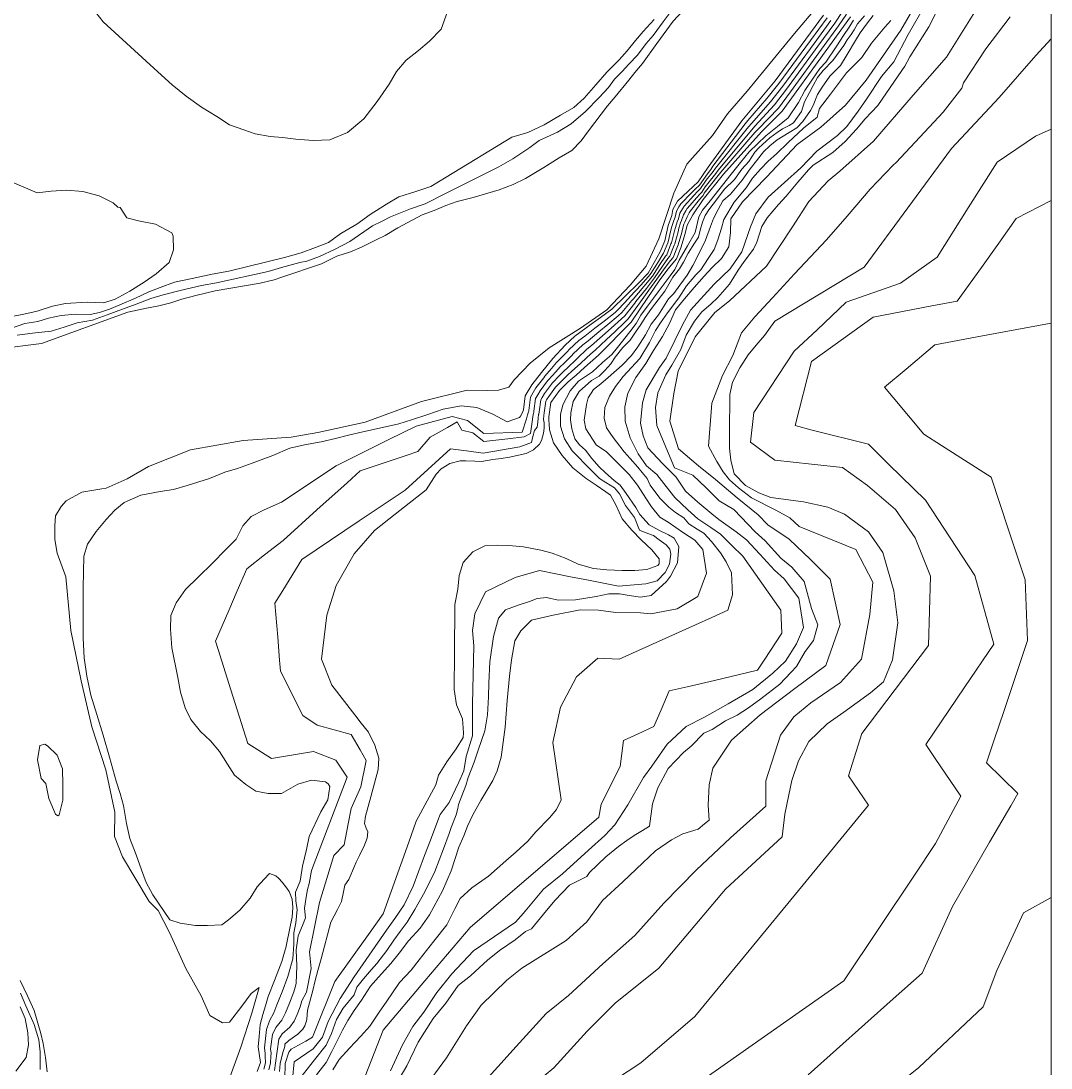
# Model space of a CAD drawing. Header units: metres. Extents: x 78 to 178, y -74 to 157.
# Drawn here: x 148.851 to 151.213, y -11.665 to -9.265 of the extents above; entities that cross this region are included whole.
import ezdxf

# ---------------------------------------------------------------- set-up
doc = ezdxf.new("R2010")
doc.units = ezdxf.units.M
doc.layers.add('01_Fina', color=252, linetype='Continuous', lineweight=15)

msp = doc.modelspace()

# ---------------------------------------------------------------- linework, layer by layer
at = {"layer": '01_Fina', "color": 252, "lineweight": 9, "true_color": 0x939598}
for p, q in [((150.44157, -10.77665), (150.44157, -10.77665)), ((150.22544, -10.97391), (150.22544, -10.97391))]:
    msp.add_line(p, q, dxfattribs=at)
at = {"layer": '01_Fina', "color": 252, "linetype": 'Continuous', "lineweight": 9, "true_color": 0x939598}
msp.add_line((149.41223, -11.65345), (149.41223, -11.65345), dxfattribs=at)
at = {"layer": '01_Fina', "color": 252, "lineweight": 9, "true_color": 0x939598}
for points in [[(142.68008, -4.95976), (142.68008, -14.84805), (151.21343, -14.84213), (151.21343, -4.95384), (142.94709, -4.95976)], [(149.32232, -11.70991), (149.3555, -11.61746), (149.38066, -11.53946), (149.39738, -11.48059), (149.37945, -11.49437), (149.35791, -11.52354), (149.32982, -11.56007), (149.31349, -11.56154), (149.28459, -11.54495), (149.26453, -11.50013), (149.22947, -11.43684), (149.19201, -11.3547), (149.16632, -11.30399), (149.14519, -11.28339), (149.08391, -11.18104), (149.06598, -11.13435), (149.06665, -11.07869), (149.04565, -10.98156), (149.01394, -10.88295), (148.98959, -10.77739), (148.96564, -10.66207), (148.95413, -10.53938), (148.93473, -10.48466), (148.92871, -10.45402), (148.92898, -10.42245), (148.93072, -10.3993), (148.94343, -10.37776), (148.95534, -10.36465), (148.99133, -10.34512), (149.03708, -10.33763), (149.04658, -10.33589), (149.09488, -10.31488), (149.14398, -10.28652), (149.24018, -10.24799), (149.36112, -10.22645), (149.47137, -10.21895), (149.53197, -10.20852), (149.64088, -10.18484), (149.76999, -10.13721), (149.87461, -10.11139), (149.92117, -10.11206), (149.94659, -10.11152), (149.9704, -10.10403), (149.98244, -10.08771), (150.01883, -10.04931), (150.06272, -10.01452), (150.1343, -9.9693), (150.1945, -9.92702), (150.24869, -9.8703), (150.28481, -9.82695), (150.31384, -9.7642), (150.34823, -9.65944), (150.3786, -9.59349), (150.43679, -9.52753), (150.47185, -9.47802), (150.51627, -9.42544), (150.62477, -9.2938), (150.6926, -9.21366)], [(149.64053, -11.68442), (149.682, -11.57836), (149.77773, -11.46525), (149.88129, -11.34289), (150.17679, -11.09006), (150.18212, -11.06062), (150.22544, -10.97391), (150.23277, -10.91476), (150.26636, -10.89925), (150.30261, -10.88251), (150.31932, -10.84385), (150.33785, -10.80098), (150.37864, -10.79141), (150.44157, -10.77665), (150.54029, -10.75349), (150.55521, -10.73065), (150.59613, -10.66803), (150.59407, -10.61578), (150.50663, -10.49148), (150.48175, -10.46727), (150.45539, -10.44171), (150.43332, -10.42579), (150.40375, -10.40626), (150.38047, -10.38592), (150.35063, -10.35729), (150.3311, -10.33214), (150.30969, -10.30485), (150.28561, -10.28438), (150.26635, -10.25735), (150.24815, -10.22083), (150.23665, -10.18243), (150.23598, -10.14938), (150.2428, -10.11808), (150.26113, -10.08222), (150.28414, -10.05024), (150.30193, -10.02014), (150.32254, -9.98843), (150.33859, -9.9582), (150.35197, -9.92689), (150.37311, -9.90201), (150.39492, -9.87618), (150.41766, -9.85009), (150.43666, -9.82989), (150.45807, -9.80956), (150.47466, -9.78253), (150.47854, -9.75015), (150.47907, -9.71831), (150.50575, -9.67967), (150.5607, -9.62317), (150.6309, -9.54834), (150.68585, -9.50863), (150.74232, -9.45824), (150.78963, -9.40021), (150.869, -9.28567), (150.89647, -9.23833)], [(149.69868, -11.67165), (149.72666, -11.61249), (149.74989, -11.57023), (149.77523, -11.53695), (149.80479, -11.49205), (149.83963, -11.44926), (149.88926, -11.39643), (149.98517, -11.33122), (150.00365, -11.31062), (150.04958, -11.25568), (150.09287, -11.22029), (150.15306, -11.16588), (150.19046, -11.13242), (150.21316, -11.10759), (150.24272, -11.06163), (150.27915, -10.9993), (150.29763, -10.97341), (150.33353, -10.92323), (150.37682, -10.88202), (150.41883, -10.86131), (150.4732, -10.83068), (150.52969, -10.79792), (150.57509, -10.76042), (150.60413, -10.73242), (150.63, -10.6928), (150.64584, -10.6553), (150.63515, -10.5885), (150.60136, -10.54371), (150.57941, -10.52428), (150.54562, -10.48709), (150.51522, -10.45414), (150.49157, -10.43639), (150.45188, -10.40766), (150.43583, -10.39498), (150.40374, -10.36794), (150.37503, -10.34259), (150.35391, -10.31048), (150.32228, -10.2794), (150.28892, -10.24337), (150.2778, -10.21635), (150.27198, -10.18668), (150.27622, -10.14006), (150.28522, -10.11038), (150.3154, -10.05899), (150.33076, -10.0378), (150.35088, -9.99753), (150.36835, -9.9615), (150.38688, -9.92759), (150.4407, -9.86858), (150.47724, -9.83308), (150.50425, -9.79388), (150.52437, -9.73718), (150.53655, -9.70698), (150.56461, -9.66883), (150.63957, -9.60135), (150.67663, -9.5632), (150.72376, -9.52718), (150.74494, -9.50651), (150.77089, -9.47154), (150.78995, -9.44399), (150.8249, -9.39207), (150.85296, -9.35816), (150.88546, -9.29601), (150.92623, -9.22554)], [(149.71837, -11.6901), (149.73584, -11.66052), (149.76205, -11.60605), (149.79652, -11.55217), (149.82541, -11.51653), (149.85363, -11.47653), (149.88219, -11.454), (149.89313, -11.44419), (149.92136, -11.4183), (149.94857, -11.39577), (149.98486, -11.37123), (150.00838, -11.35274), (150.02198, -11.34591), (150.04953, -11.31262), (150.07541, -11.28102), (150.10934, -11.24606), (150.14932, -11.22622), (150.15524, -11.21706), (150.19253, -11.18108), (150.22143, -11.15721), (150.24092, -11.14343), (150.25772, -11.13234), (150.27653, -11.12091), (150.29299, -11.11116), (150.29938, -11.05972), (150.31158, -11.02292), (150.33577, -10.97854), (150.37037, -10.94189), (150.38852, -10.92777), (150.41721, -10.8978), (150.43602, -10.88939), (150.46727, -10.86922), (150.49382, -10.85611), (150.51969, -10.83964), (150.5481, -10.81872), (150.59144, -10.7851), (150.62974, -10.7451), (150.64957, -10.71047), (150.66905, -10.68525), (150.67846, -10.64894), (150.6644, -10.61176), (150.64693, -10.54957), (150.61938, -10.51729), (150.59351, -10.49678), (150.55823, -10.45644), (150.53471, -10.43627), (150.4858, -10.38509), (150.4522, -10.36525), (150.4223, -10.33533), (150.39172, -10.30642), (150.35023, -10.28936), (150.32228, -10.22375), (150.30938, -10.19256), (150.3067, -10.15115), (150.31153, -10.11726), (150.32981, -10.07639), (150.34378, -10.0538), (150.36477, -10.01772), (150.3769, -9.98502), (150.39611, -9.95298), (150.41262, -9.93174), (150.43352, -9.91387), (150.44969, -9.89869), (150.47632, -9.86801), (150.49594, -9.83623), (150.50976, -9.816), (150.53099, -9.78801), (150.53908, -9.77183), (150.54986, -9.73609), (150.56213, -9.71642), (150.58841, -9.6854), (150.60627, -9.66651), (150.63289, -9.63448), (150.65716, -9.60582), (150.66828, -9.5957), (150.7133, -9.56663), (150.74127, -9.541), (150.76722, -9.51301), (150.78711, -9.48941), (150.81658, -9.45825), (150.85432, -9.40262), (150.87825, -9.36856), (150.88971, -9.34698), (150.93338, -9.27803), (150.95191, -9.24094)], [(149.77453, -11.71396), (149.8268, -11.64216), (149.87287, -11.56859), (149.90653, -11.5216), (149.96589, -11.46398), (149.99955, -11.4365), (150.10188, -11.37336), (150.14883, -11.32993), (150.18515, -11.28118), (150.23122, -11.23863), (150.27729, -11.19519), (150.30652, -11.16771), (150.34284, -11.142), (150.36942, -11.12871), (150.40397, -11.11807), (150.41903, -11.10566), (150.42966, -11.09679), (150.42701, -11.06311), (150.42966, -11.01613), (150.43764, -10.97801), (150.48056, -10.91387), (150.54612, -10.85537), (150.62585, -10.79509), (150.69672, -10.74279), (150.72968, -10.64852), (150.70665, -10.54481), (150.66146, -10.4996), (150.61274, -10.45262), (150.56401, -10.41982), (150.54163, -10.39747), (150.49379, -10.35846), (150.44418, -10.31591), (150.4052, -10.28489), (150.35913, -10.24588), (150.33964, -10.18206), (150.3485, -10.11912), (150.35824, -10.06771), (150.39722, -9.98882), (150.44241, -9.93297), (150.47607, -9.90638), (150.56128, -9.82703), (150.62064, -9.73661), (150.65785, -9.67899), (150.70214, -9.63112), (150.72872, -9.60896), (150.80618, -9.54048), (150.89743, -9.43499), (150.97362, -9.34812), (151.0466, -9.23178)], [(149.40795, -11.6679), (149.41223, -11.65345), (149.4117, -11.63847), (149.41143, -11.63178), (149.40955, -11.61893), (149.41437, -11.57692), (149.42106, -11.55739), (149.43096, -11.53919), (149.43845, -11.52033), (149.45009, -11.49049), (149.46347, -11.45571), (149.46949, -11.4343), (149.47056, -11.43082), (149.4745, -11.41494), (149.47678, -11.38109), (149.47743, -11.35564), (149.48167, -11.33218), (149.4846, -11.30285), (149.48144, -11.28197), (149.48073, -11.26185), (149.49143, -11.23696), (149.49719, -11.20244), (149.50642, -11.16418), (149.51217, -11.13461), (149.53906, -11.07815), (149.55539, -11.05086), (149.55967, -11.01995), (149.55565, -11.01353), (149.5495, -11.00912), (149.51766, -11.00551), (149.48648, -11.0146), (149.44862, -11.03561), (149.41798, -11.03601), (149.39029, -11.03026), (149.36728, -11.01527), (149.34105, -10.99413), (149.32487, -10.96871), (149.30654, -10.93955), (149.2858, -10.9156), (149.26305, -10.89352), (149.24098, -10.86623), (149.22814, -10.83961), (149.21703, -10.80362), (149.21074, -10.7703), (149.19736, -10.70167), (149.19455, -10.65926), (149.19536, -10.62808), (149.20726, -10.59919), (149.2288, -10.56815), (149.25797, -10.54018), (149.29062, -10.50794), (149.32018, -10.47703), (149.3448, -10.45282), (149.36045, -10.42258), (149.37945, -10.40118), (149.40915, -10.38552), (149.44916, -10.36826), (149.57412, -10.28451), (149.69331, -10.22539), (149.75755, -10.19353), (149.84052, -10.17134), (149.87537, -10.18093), (149.91282, -10.21057), (150.00084, -10.20781), (150.01064, -10.17673), (150.01295, -10.16785), (150.01495, -10.16102), (150.01562, -10.15942), (150.01576, -10.15781), (150.01964, -10.12758), (150.02606, -10.11647), (150.03235, -10.10563), (150.05001, -10.08302), (150.05295, -10.07928), (150.06794, -10.06175), (150.07931, -10.04797), (150.08653, -10.04075), (150.105, -10.02228), (150.10874, -10.01827), (150.13068, -9.99726), (150.14433, -9.9871), (150.16761, -9.9689), (150.18875, -9.95298), (150.21363, -9.93304), (150.22153, -9.92542), (150.24494, -9.9004), (150.24842, -9.89665), (150.27357, -9.8699), (150.29444, -9.84635), (150.31063, -9.81972), (150.32321, -9.79925), (150.32481, -9.79752), (150.33445, -9.77317), (150.33511, -9.77129), (150.34194, -9.74427), (150.34394, -9.73597), (150.34836, -9.72246), (150.3513, -9.71443), (150.35425, -9.70119), (150.36013, -9.69075), (150.36428, -9.68379), (150.38783, -9.65985), (150.39733, -9.65048), (150.40696, -9.64138), (150.42556, -9.61543), (150.43292, -9.60526), (150.43813, -9.59803), (150.51185, -9.50063), (150.51827, -9.49301), (150.56162, -9.44257), (150.58932, -9.40805), (150.66156, -9.30998), (150.70023, -9.2574)], [(149.42012, -11.66964), (149.42347, -11.65385), (149.42454, -11.6382), (149.42507, -11.63111), (149.4236, -11.62147), (149.42842, -11.58816), (149.43578, -11.57224), (149.44929, -11.55538), (149.45825, -11.53906), (149.46735, -11.51645), (149.47739, -11.49036), (149.48194, -11.47431), (149.4827, -11.47096), (149.48415, -11.43147), (149.48263, -11.39427), (149.48676, -11.36207), (149.49676, -11.33836), (149.504, -11.32119), (149.50135, -11.29911), (149.5057, -11.27388), (149.50872, -11.25635), (149.5125, -11.24212), (149.51744, -11.21231), (149.59953, -10.99878), (149.5732, -10.95921), (149.52249, -10.93962), (149.42597, -10.95571), (149.37135, -10.92155), (149.33266, -10.79859), (149.30344, -10.70571), (149.29757, -10.68706), (149.32811, -10.61643), (149.34746, -10.57169), (149.36954, -10.52063), (149.41004, -10.48892), (149.45232, -10.45581), (149.52992, -10.38597), (149.5993, -10.32352), (149.62935, -10.29648), (149.70684, -10.27033), (149.73466, -10.26094), (149.76119, -10.25199), (149.78989, -10.21895), (149.82916, -10.1965), (149.85156, -10.18369), (149.86238, -10.2026), (149.88749, -10.20941), (149.91273, -10.22905), (149.96779, -10.22272), (150.00547, -10.21839), (150.01948, -10.2104), (150.02441, -10.17873), (150.02526, -10.17132), (150.02659, -10.16397), (150.02713, -10.16276), (150.02766, -10.15955), (150.03141, -10.13065), (150.03623, -10.12222), (150.04211, -10.11246), (150.05897, -10.09025), (150.06125, -10.08744), (150.07757, -10.06938), (150.0876, -10.05774), (150.0959, -10.04984), (150.11476, -10.03165), (150.11797, -10.0283), (150.13991, -10.00743), (150.15209, -9.99807), (150.17631, -9.9776), (150.19678, -9.96101), (150.22113, -9.94054), (150.22889, -9.93291), (150.2519, -9.90588), (150.25497, -9.90241), (150.27959, -9.87391), (150.29953, -9.84983), (150.31652, -9.8232), (150.32909, -9.8042), (150.33217, -9.80073), (150.34194, -9.77611), (150.34274, -9.7737), (150.3501, -9.74627), (150.35211, -9.73811), (150.35612, -9.72513), (150.3588, -9.71831), (150.36241, -9.70547), (150.36803, -9.6953), (150.37177, -9.68941), (150.39438, -9.66466), (150.40268, -9.6561), (150.4099, -9.64928), (150.42275, -9.63014), (150.43867, -9.60981), (150.44429, -9.60245), (150.51934, -9.50732), (150.52617, -9.49956), (150.57045, -9.44993), (150.59815, -9.41447), (150.67012, -9.31641), (150.70879, -9.26356)], [(150.73541, -9.24349), (150.71735, -9.26971), (150.67869, -9.32269), (150.60698, -9.4209), (150.57928, -9.45715), (150.53393, -9.50599), (150.52697, -9.51415), (150.45031, -9.60686), (150.44455, -9.61449), (150.42061, -9.64473), (150.41271, -9.65717), (150.4079, -9.66172), (150.40094, -9.66948), (150.37913, -9.6949), (150.37592, -9.69985), (150.3707, -9.70961), (150.36615, -9.72206), (150.36388, -9.72781), (150.36027, -9.74012), (150.35826, -9.74815), (150.35037, -9.77611), (150.34943, -9.77905), (150.33953, -9.80394), (150.33498, -9.80929), (150.32254, -9.82668), (150.30448, -9.85344), (150.28548, -9.87792), (150.26153, -9.90816), (150.25885, -9.9115), (150.23611, -9.94054), (150.22862, -9.94803), (150.2048, -9.96917), (150.185, -9.98643), (150.15998, -10.0089), (150.14928, -10.0176), (150.12707, -10.03834), (150.12453, -10.04101), (150.1054, -10.05894), (150.09603, -10.06737), (150.0872, -10.077), (150.06954, -10.0956), (150.06807, -10.09747), (150.05188, -10.11928), (150.0464, -10.12798), (150.04318, -10.1336), (150.03944, -10.16129), (150.03877, -10.16597), (150.03837, -10.16678), (150.03757, -10.1748), (150.03656, -10.18488), (150.03545, -10.19592), (150.02933, -10.20336), (150.02546, -10.21779), (150.02187, -10.23119), (150.00999, -10.23574), (149.99508, -10.24144), (149.91099, -10.25537), (149.87274, -10.25031), (149.83634, -10.24549), (149.73215, -10.34057), (149.62711, -10.41112), (149.49522, -10.4997), (149.45157, -10.57093), (149.43382, -10.59989), (149.44006, -10.67747), (149.44434, -10.73063), (149.44635, -10.75563), (149.49762, -10.85743), (149.53071, -10.87903), (149.60873, -10.90088), (149.62909, -10.93597), (149.64314, -10.96018), (149.63079, -11.02087), (149.60873, -11.07011), (149.60194, -11.1052), (149.59259, -11.15356), (149.5687, -11.17821), (149.53613, -11.28573), (149.51277, -11.3993), (149.51723, -11.43718), (149.50588, -11.49148), (149.49505, -11.51257), (149.49451, -11.51431), (149.49143, -11.52501), (149.48474, -11.54241), (149.47806, -11.55792), (149.46775, -11.57157), (149.45063, -11.58722), (149.4426, -11.5994), (149.43484, -11.65425), (149.43243, -11.67138)], [(149.44461, -11.67298), (149.44608, -11.65479), (149.4521, -11.62964), (149.45625, -11.61612), (149.45638, -11.61438), (149.45678, -11.61064), (149.46535, -11.60208), (149.48622, -11.58776), (149.49786, -11.57666), (149.50214, -11.56836), (149.50548, -11.55966), (149.50695, -11.55431), (149.50722, -11.55338), (149.5083, -11.53272), (149.52036, -11.4873), (149.52628, -11.46499), (149.53252, -11.4415), (149.53961, -11.4148), (149.56191, -11.33076), (149.57718, -11.30155), (149.58666, -11.28343), (149.59102, -11.2618), (149.59422, -11.2459), (149.60343, -11.23306), (149.6162, -11.20254), (149.61993, -11.1936), (149.62754, -11.17841), (149.63401, -11.1655), (149.63771, -11.15813), (149.64555, -11.13851), (149.64669, -11.12376), (149.64315, -11.11525), (149.63891, -11.10507), (149.64138, -11.08757), (149.65345, -11.04342), (149.67045, -10.98125), (149.67194, -10.95481), (149.6627, -10.92527), (149.64812, -10.89574), (149.63176, -10.87474), (149.61714, -10.85598), (149.5639, -10.78766), (149.5406, -10.72782), (149.55243, -10.62677), (149.57426, -10.55941), (149.61546, -10.4865), (149.66186, -10.43279), (149.70917, -10.39547), (149.78017, -10.33945), (149.80346, -10.30352), (149.81515, -10.29182), (149.83449, -10.27922), (149.85832, -10.27359), (149.87182, -10.27314), (149.8925, -10.27427), (149.90722, -10.27448), (149.93331, -10.27021), (149.95287, -10.26796), (149.97153, -10.26503), (150.00968, -10.25668), (150.02654, -10.24835), (150.04071, -10.23485), (150.04475, -10.2263), (150.04925, -10.2101), (150.05083, -10.1984), (150.05083, -10.18625), (150.04987, -10.17815), (150.05014, -10.16972), (150.05028, -10.16932), (150.05121, -10.16303), (150.05496, -10.13654), (150.05656, -10.13373), (150.06165, -10.1261), (150.07703, -10.1047), (150.07784, -10.10376), (150.0967, -10.08476), (150.10446, -10.07714), (150.11476, -10.0679), (150.13416, -10.05024), (150.13617, -10.04837), (150.15851, -10.02777), (150.16774, -10.01987), (150.19383, -9.99512), (150.21296, -9.9772), (150.23598, -9.95539), (150.24347, -9.94803), (150.26581, -9.91699), (150.26822, -9.91391), (150.2915, -9.88194), (150.30956, -9.85705), (150.32856, -9.83003), (150.34073, -9.81424), (150.34689, -9.80715), (150.35692, -9.78213), (150.35813, -9.77838), (150.36642, -9.75002), (150.36843, -9.74213), (150.37164, -9.73049), (150.37365, -9.72594), (150.37886, -9.7139), (150.38381, -9.70453), (150.38662, -9.70038), (150.40749, -9.67429), (150.41325, -9.66734), (150.41566, -9.66506), (150.41833, -9.65944), (150.45031, -9.61904), (150.45646, -9.61128), (150.53446, -9.52084), (150.54182, -9.51254), (150.58811, -9.46451), (150.61581, -9.42732), (150.68725, -9.32912), (150.72578, -9.27587), (150.74451, -9.24938)], [(149.45652, -11.69038), (149.45745, -11.65519), (149.46561, -11.62897), (149.47096, -11.62188), (149.50468, -11.60395), (149.51953, -11.59432), (149.57124, -11.46676), (149.60777, -11.41558), (149.65181, -11.35385), (149.68172, -11.31194), (149.74067, -11.1475), (149.75744, -11.09949), (149.80263, -11.01594), (149.80905, -10.99413), (149.82805, -10.9635), (149.84919, -10.93366), (149.86511, -10.90784), (149.86618, -10.897), (149.86364, -10.86516), (149.84999, -10.83238), (149.84491, -10.79746), (149.84504, -10.77017), (149.84531, -10.74127), (149.84544, -10.71371), (149.84571, -10.67852), (149.84598, -10.64053), (149.84651, -10.60253), (149.85294, -10.56734), (149.85588, -10.53617), (149.86538, -10.50607), (149.88719, -10.48212), (149.91501, -10.46807), (149.94324, -10.46633), (149.97, -10.46713), (150.00398, -10.47048), (150.04372, -10.47824), (150.06968, -10.4852), (150.10138, -10.4971), (150.12881, -10.50995), (150.16426, -10.52038), (150.19517, -10.52306), (150.22996, -10.52453), (150.25899, -10.5248), (150.28655, -10.52279), (150.31197, -10.51302), (150.31478, -10.50941), (150.31478, -10.49831), (150.29832, -10.47717), (150.27344, -10.45416), (150.2523, -10.43262), (150.22982, -10.40653), (150.21591, -10.37562), (150.20306, -10.35167), (150.19263, -10.34458), (150.17015, -10.32893), (150.14714, -10.31368), (150.11704, -10.28906), (150.09215, -10.26137), (150.07262, -10.23193), (150.06299, -10.20223), (150.06245, -10.18765), (150.06218, -10.18163), (150.06192, -10.17253), (150.06673, -10.13962), (150.08613, -10.11192), (150.10633, -10.09239), (150.12413, -10.077), (150.14393, -10.05961), (150.17564, -10.03071), (150.25083, -9.95552), (150.27277, -9.92261), (150.31451, -9.86066), (150.33445, -9.8335), (150.35438, -9.81036), (150.36441, -9.78507), (150.37458, -9.75203), (150.3794, -9.73316), (150.39184, -9.70908), (150.41566, -9.67403), (150.46248, -9.61569), (150.54971, -9.51896), (150.59694, -9.47174), (150.69581, -9.3354), (150.75361, -9.25526)], [(150.7601, -9.26262), (150.75048, -9.2787), (150.73741, -9.29851), (150.72215, -9.32163), (150.69721, -9.35941), (150.68299, -9.37358), (150.66656, -9.39797), (150.64904, -9.42397), (150.63415, -9.45202), (150.61066, -9.48716), (150.58643, -9.50644), (150.55928, -9.52806), (150.52137, -9.56457), (150.50137, -9.58963), (150.48005, -9.61633), (150.43146, -9.6772), (150.41394, -9.69882), (150.40606, -9.71372), (150.39716, -9.74949), (150.37949, -9.78033), (150.36069, -9.81315), (150.3508, -9.83487), (150.34015, -9.84908), (150.32642, -9.8674), (150.31237, -9.88615), (150.30168, -9.9004), (150.2882, -9.91839), (150.27243, -9.93943), (150.26239, -9.95867), (150.24725, -9.97763), (150.21892, -10.01313), (150.2059, -10.02943), (150.18505, -10.04818), (150.16198, -10.06892), (150.12978, -10.0906), (150.11109, -10.11309), (150.09387, -10.14464), (150.08832, -10.16743), (150.08832, -10.19343), (150.09796, -10.22294), (150.11529, -10.25039), (150.12169, -10.25685), (150.13303, -10.26828), (150.14147, -10.27679), (150.15077, -10.28618), (150.16284, -10.29835), (150.17837, -10.31403), (150.19261, -10.32289), (150.21246, -10.33524), (150.22406, -10.34889), (150.2377, -10.37589), (150.25802, -10.40319), (150.26978, -10.43256), (150.28269, -10.43746), (150.30187, -10.44474), (150.31495, -10.45419), (150.33062, -10.46551), (150.33904, -10.47597), (150.34194, -10.48758), (150.33817, -10.50994), (150.3283, -10.5294), (150.31002, -10.54828), (150.28455, -10.55562), (150.22177, -10.56091), (150.15291, -10.54713), (150.11172, -10.53889), (150.0775, -10.53204), (150.04059, -10.52465), (149.98448, -10.5409), (149.91693, -10.57396), (149.89177, -10.6243), (149.88674, -10.66229), (149.89007, -10.69719), (149.88674, -10.83025), (149.88664, -10.90376), (149.87201, -10.95135), (149.86688, -10.98432), (149.85508, -11.00993), (149.83359, -11.05661), (149.81239, -11.08442), (149.807, -11.09812), (149.79019, -11.1429), (149.77687, -11.17835), (149.75066, -11.24812), (149.73038, -11.29117), (149.70865, -11.32236), (149.68977, -11.34945), (149.65004, -11.40647), (149.61528, -11.45635), (149.58351, -11.50592), (149.55607, -11.55855), (149.5428, -11.59425), (149.52127, -11.62161), (149.47806, -11.65104), (149.47418, -11.69118)], [(149.4905, -11.68931), (149.52421, -11.64663), (149.55088, -11.61287), (149.56334, -11.58638), (149.57523, -11.55403), (149.59044, -11.52834), (149.61565, -11.49741), (149.62161, -11.47967), (149.63683, -11.46064), (149.65537, -11.43971), (149.66773, -11.42591), (149.69008, -11.39594), (149.70673, -11.37215), (149.72099, -11.35264), (149.73668, -11.33075), (149.75475, -11.30221), (149.77729, -11.26106), (149.80011, -11.21443), (149.82008, -11.16257), (149.83292, -11.12784), (149.83767, -11.11357), (149.84909, -11.08502), (149.85289, -11.07027), (149.85479, -11.06123), (149.8624, -11.04125), (149.87143, -11.01746), (149.87714, -10.99938), (149.89045, -10.96417), (149.90006, -10.93688), (149.9148, -10.89263), (149.92098, -10.85552), (149.92336, -10.81412), (149.92431, -10.78272), (149.92668, -10.73419), (149.93527, -10.67592), (149.94621, -10.63405), (149.96238, -10.61501), (149.99186, -10.60455), (150.01717, -10.59552), (150.03524, -10.58886), (150.05616, -10.58695), (150.08327, -10.59266), (150.12302, -10.59218), (150.17057, -10.58409), (150.19958, -10.57791), (150.22383, -10.57791), (150.2457, -10.58172), (150.27233, -10.58552), (150.29658, -10.58219), (150.33199, -10.5498), (150.34055, -10.53743), (150.35719, -10.50745), (150.35957, -10.46987), (150.34911, -10.45083), (150.33627, -10.44322), (150.31535, -10.43275), (150.29158, -10.42038), (150.27018, -10.39659), (150.26114, -10.37994), (150.23951, -10.34785), (150.2255, -10.32876), (150.21178, -10.31832), (150.19181, -10.30042), (150.1772, -10.287), (150.16021, -10.26761), (150.1456, -10.24911), (150.13218, -10.23658), (150.12145, -10.22256), (150.11429, -10.20019), (150.11131, -10.1796), (150.11221, -10.1632), (150.11757, -10.13695), (150.13159, -10.11398), (150.15991, -10.08878), (150.17691, -10.07923), (150.19032, -10.0664), (150.20374, -10.05119), (150.21417, -10.03568), (150.23146, -10.0136), (150.24826, -9.99654), (150.26049, -9.97805), (150.27241, -9.96045), (150.28255, -9.94434), (150.29745, -9.92376), (150.32802, -9.88457), (150.34621, -9.85236), (150.36141, -9.83297), (150.37065, -9.81745), (150.38139, -9.79687), (150.39607, -9.77414), (150.40531, -9.76042), (150.40919, -9.74431), (150.41455, -9.72641), (150.42022, -9.7106), (150.42856, -9.69747), (150.439, -9.68464), (150.46473, -9.65059), (150.48769, -9.62792), (150.50438, -9.60495), (150.52018, -9.58675), (150.53449, -9.56527), (150.54314, -9.55603), (150.56861, -9.53269), (150.5856, -9.52076), (150.59783, -9.5124), (150.61273, -9.50465), (150.62257, -9.49809), (150.64112, -9.47207), (150.64828, -9.45059), (150.65991, -9.42882), (150.66825, -9.41241), (150.67809, -9.39451), (150.69091, -9.3781), (150.71308, -9.35536), (150.72947, -9.33239), (150.73812, -9.32075), (150.74587, -9.30792), (150.75511, -9.29599), (150.76197, -9.28495), (150.76972, -9.27153), (150.78534, -9.25327)], [(149.52916, -11.68101), (149.55149, -11.65309), (149.56392, -11.62721), (149.58879, -11.57895), (149.60122, -11.55655), (149.61514, -11.53317), (149.63205, -11.50978), (149.65304, -11.47785), (149.67094, -11.45745), (149.69929, -11.4261), (149.71868, -11.40222), (149.74007, -11.37386), (149.76709, -11.34435), (149.78847, -11.31449), (149.81781, -11.25876), (149.8377, -11.21298), (149.85511, -11.15924), (149.86704, -11.13287), (149.875, -11.11097), (149.88793, -11.0851), (149.90592, -11.05213), (149.93377, -11.00585), (149.94322, -10.98396), (149.95267, -10.95261), (149.96168, -10.88366), (149.96616, -10.82295), (149.97163, -10.76722), (149.9761, -10.7294), (149.98356, -10.68611), (149.99798, -10.66272), (150.02185, -10.63834), (150.07144, -10.62736), (150.1336, -10.61492), (150.17587, -10.61592), (150.21516, -10.6209), (150.27235, -10.62139), (150.29543, -10.62437), (150.3561, -10.61243), (150.40384, -10.58456), (150.42324, -10.53082), (150.41478, -10.47658), (150.39688, -10.45518), (150.37052, -10.43826), (150.33563, -10.41372), (150.31623, -10.40228), (150.29733, -10.37889), (150.28391, -10.35899), (150.26501, -10.32913), (150.24611, -10.30475), (150.23119, -10.29032), (150.19439, -10.253), (150.17031, -10.23637), (150.14644, -10.20004), (150.14246, -10.18014), (150.14793, -10.14381), (150.15191, -10.12888), (150.16434, -10.10998), (150.18075, -10.09654), (150.19816, -10.08261), (150.22963, -10.05368), (150.25151, -10.03179), (150.26593, -10.01189), (150.28334, -9.98452), (150.29677, -9.95964), (150.31318, -9.93824), (150.33655, -9.90192), (150.34813, -9.88982), (150.36255, -9.87041), (150.37896, -9.84752), (150.39189, -9.82513), (150.41129, -9.78831), (150.42123, -9.76741), (150.43267, -9.73606), (150.43963, -9.71765), (150.45008, -9.69675), (150.46072, -9.67719), (150.47813, -9.66176), (150.50498, -9.62992), (150.52338, -9.60354), (150.5378, -9.58513), (150.55421, -9.56473), (150.56864, -9.5513), (150.58505, -9.53736), (150.61263, -9.52086), (150.63053, -9.50992), (150.64445, -9.49499), (150.66186, -9.47011), (150.66783, -9.45866), (150.67777, -9.43378), (150.68822, -9.41686), (150.70612, -9.39099), (150.7307, -9.36695), (150.74611, -9.34157), (150.76501, -9.30923), (150.77545, -9.29181), (150.79286, -9.26892), (150.80579, -9.2525)], [(149.56653, -11.66964), (149.58069, -11.64564), (149.60489, -11.61964), (149.63049, -11.59212), (149.6517, -11.56933), (149.67455, -11.53528), (149.68861, -11.51435), (149.71905, -11.46899), (149.74599, -11.44119), (149.76467, -11.41745), (149.79848, -11.37448), (149.82794, -11.33703), (149.84644, -11.30078), (149.85878, -11.2766), (149.885, -11.2521), (149.92336, -11.22583), (149.96324, -11.19048), (149.98671, -11.16967), (150.01394, -11.14553), (150.03189, -11.1238), (150.06369, -11.09148), (150.07967, -11.07249), (150.08994, -11.05057), (150.07113, -10.91909), (150.08838, -10.83801), (150.12564, -10.76832), (150.17424, -10.72536), (150.22336, -10.72769), (150.39781, -10.64923), (150.4356, -10.63224), (150.47219, -10.61579), (150.48335, -10.58019), (150.48092, -10.52994), (150.46877, -10.50482), (150.45528, -10.48433), (150.43492, -10.45816), (150.41715, -10.43938), (150.40178, -10.43), (150.38302, -10.41801), (150.37114, -10.40412), (150.35224, -10.39185), (150.33691, -10.37958), (150.31699, -10.35964), (150.30269, -10.34073), (150.29451, -10.32897), (150.28736, -10.31364), (150.27561, -10.29984), (150.2659, -10.28808), (150.24853, -10.26763), (150.23474, -10.25281), (150.21686, -10.22981), (150.2092, -10.21958), (150.19387, -10.1976), (150.18876, -10.17562), (150.1903, -10.15109), (150.20102, -10.12502), (150.21431, -10.10304), (150.23219, -10.08004), (150.27081, -10.03888), (150.29291, -10.0017), (150.30604, -9.97478), (150.31789, -9.95715), (150.33391, -9.93376), (150.35962, -9.89971), (150.37724, -9.87215), (150.3987, -9.84651), (150.41023, -9.83529), (150.42753, -9.80965), (150.44074, -9.7884), (150.44906, -9.7666), (150.45803, -9.73968), (150.46316, -9.72013), (150.48662, -9.67998), (150.51416, -9.64761), (150.52858, -9.62485), (150.54747, -9.60434), (150.56509, -9.58607), (150.58367, -9.56909), (150.61063, -9.5431), (150.64554, -9.51073), (150.67693, -9.48573), (150.68223, -9.46581), (150.70753, -9.43247), (150.74469, -9.38408), (150.77946, -9.34839), (150.80188, -9.31538), (150.83263, -9.27916), (150.8464, -9.2641)], [(149.903, -11.7091), (149.98714, -11.61586), (150.05589, -11.54073), (150.10728, -11.49879), (150.18555, -11.42671), (150.25872, -11.36144), (150.32583, -11.2871), (150.39986, -11.21158), (150.47824, -11.13751), (150.55952, -11.06489), (150.55952, -11.00679), (150.59291, -10.90222), (150.62339, -10.8601), (150.66258, -10.82815), (150.7308, -10.78168), (150.7787, -10.72794), (150.79773, -10.62584), (150.80498, -10.55177), (150.76579, -10.47624), (150.6355, -10.42354), (150.61475, -10.40421), (150.58219, -10.38667), (150.52669, -10.35829), (150.49693, -10.33482), (150.47576, -10.31649), (150.46145, -10.29874), (150.44714, -10.27469), (150.42826, -10.23976), (150.43528, -10.14098), (150.45989, -10.07799), (150.48393, -10.0316), (150.50396, -9.97949), (150.53429, -9.94284), (150.57435, -9.89989), (150.62529, -9.84435), (150.69816, -9.76632), (150.74623, -9.71249), (150.79831, -9.65007), (150.85153, -9.59509), (150.85809, -9.58924), (150.92334, -9.51995), (150.96569, -9.47414), (151.00918, -9.41917), (151.01291, -9.40641), (151.06384, -9.32853), (151.11993, -9.25523)], [(150.02901, -11.70143), (150.07318, -11.66527), (150.14947, -11.5809), (150.21372, -11.51661), (150.31411, -11.43625), (150.46669, -11.25545), (150.59676, -11.13509), (150.60304, -11.08326), (150.61246, -11.03928), (150.61873, -11.0063), (150.63443, -10.96075), (150.65798, -10.91678), (150.70036, -10.87594), (150.73803, -10.84924), (150.79925, -10.80527), (150.82907, -10.78014), (150.84947, -10.72988), (150.86203, -10.64506), (150.85261, -10.57125), (150.8275, -10.48329), (150.79454, -10.43617), (150.7396, -10.39534), (150.70193, -10.37963), (150.64542, -10.36707), (150.57059, -10.35729), (150.54343, -10.34632), (150.51292, -10.32973), (150.48656, -10.30271), (150.47881, -10.2714), (150.47586, -10.24451), (150.47613, -10.21614), (150.47626, -10.17908), (150.47653, -10.15152), (150.47666, -10.12129), (150.48309, -10.09266), (150.49941, -10.06028), (150.51867, -10.03058), (150.53741, -10.0081), (150.5564, -9.98603), (150.57968, -9.95271), (150.78477, -9.82939), (150.98529, -9.55692), (151.09421, -9.4405), (151.17838, -9.34389), (151.21343, -9.3061)], [(149.9802, -11.84632), (150.27313, -11.65344), (150.39683, -11.54757), (150.532, -11.38281), (150.62733, -11.26661), (150.79477, -11.06252), (150.74905, -10.99561), (150.77987, -10.89847), (150.93205, -10.697), (150.93704, -10.53768), (150.9016, -10.4498), (150.85691, -10.38504), (150.7922, -10.32954), (150.73533, -10.28873), (150.66445, -10.28102), (150.58003, -10.27183), (150.52423, -10.23014), (150.53193, -10.1623), (150.62439, -10.02199), (150.67678, -9.97265), (150.74373, -9.9096), (150.86785, -9.86626), (150.9526, -9.80613), (151.02348, -9.69358), (151.08968, -9.58847), (151.17757, -9.5286), (151.21343, -9.51266)], [(150.28137, -11.7861), (150.54875, -11.59842), (150.73802, -11.46557), (150.89993, -11.22307), (150.9485, -11.15032), (151.00639, -11.04203), (150.94782, -10.95553), (150.92617, -10.92356), (151.01566, -10.79181), (151.08222, -10.69382), (151.03851, -10.53641), (150.92539, -10.36319), (150.84179, -10.2815), (150.79452, -10.23532), (150.66597, -10.20263), (150.62634, -10.19256), (150.6638, -10.04524), (150.80527, -9.94394), (150.94034, -9.91803), (150.99851, -9.90687), (151.05361, -9.82988), (151.09364, -9.77394), (151.13368, -9.718), (151.21343, -9.67624)], [(150.65625, -11.68135), (150.85153, -11.5066), (150.91751, -11.44756), (150.98725, -11.29493), (151.07258, -11.14745), (151.12081, -11.0641), (151.13713, -11.0359), (151.06575, -10.96545), (151.0841, -10.91049), (151.10494, -10.84806), (151.15943, -10.68482), (151.15427, -10.54595), (151.11617, -10.43157), (151.07584, -10.31052), (150.96217, -10.23776), (150.92193, -10.212), (150.85103, -10.12814), (150.83122, -10.10471), (150.88085, -10.06275), (150.94658, -10.00718), (151.05584, -9.98676), (151.21343, -9.9573)], [(150.76044, -11.78416), (150.91057, -11.6643), (151.05751, -11.52526), (151.08946, -11.44216), (151.15015, -11.30951), (151.21343, -11.2742)]]:
    msp.add_lwpolyline(points, dxfattribs=at)
at = {"layer": '01_Fina', "color": 252, "linetype": 'Continuous', "lineweight": 9, "true_color": 0x939598}
for points in [[(150.36829, -9.24242), (150.34689, -9.2653), (150.30969, -9.31667), (150.27638, -9.36243), (150.25885, -9.3833), (150.24507, -9.40043), (150.2139, -9.43856), (150.19624, -9.45943), (150.15316, -9.51656), (150.13563, -9.53943), (150.11463, -9.56204), (150.08519, -9.5789), (150.05068, -9.60084), (150.00827, -9.626), (149.9799, -9.63964), (149.94766, -9.65222), (149.9217, -9.65971), (149.88826, -9.66921), (149.85173, -9.67858), (149.82564, -9.68807), (149.79875, -9.69971), (149.77172, -9.70921), (149.71567, -9.73945), (149.6865, -9.75631), (149.66764, -9.76607), (149.63245, -9.7832), (149.60703, -9.79377), (149.57599, -9.80434), (149.5408, -9.8216), (149.44956, -9.85197), (149.43203, -9.85839), (149.39992, -9.86602), (149.29664, -9.88368), (149.25222, -9.89411), (149.22038, -9.90241), (149.19509, -9.91084), (149.16753, -9.91819), (149.13903, -9.92328), (149.09622, -9.93264), (148.89821, -10.00422), (148.80054, -10.01613)], [(150.34729, -9.2364), (150.32374, -9.2669), (150.30086, -9.29821), (150.28468, -9.31641), (150.26514, -9.34303), (150.24561, -9.3639), (150.22996, -9.38103), (150.21243, -9.39815), (150.19878, -9.41715), (150.17724, -9.44003), (150.14607, -9.47227), (150.11302, -9.50077), (150.08198, -9.5195), (150.03944, -9.53863), (150.01803, -9.55509), (149.9791, -9.58064), (149.94686, -9.59924), (149.82818, -9.65918), (149.77788, -9.68433), (149.74497, -9.69557), (149.69854, -9.71416), (149.67928, -9.72353), (149.65787, -9.73477), (149.60516, -9.77076), (149.57211, -9.78788), (149.53572, -9.80487), (149.50709, -9.81544), (149.49063, -9.81852), (149.44876, -9.83016), (149.41798, -9.83953), (149.29971, -9.86508), (149.26573, -9.87123), (149.21623, -9.88261), (149.17743, -9.89264), (149.1492, -9.90147), (149.11562, -9.91445), (149.08418, -9.92582), (149.04899, -9.93853), (149.01541, -9.95111), (148.97995, -9.95699), (148.95025, -9.96649), (148.92055, -9.97599), (148.87774, -9.98094), (148.84255, -9.98482)], [(149.82912, -9.24282), (149.81494, -9.28349), (149.78791, -9.31132), (149.7633, -9.33233), (149.7344, -9.35467), (149.71286, -9.38076), (149.696, -9.40939), (149.66857, -9.44953), (149.6374, -9.4894), (149.5998, -9.5203), (149.5594, -9.53729), (149.52167, -9.53903), (149.4814, -9.53596), (149.45076, -9.53234), (149.42267, -9.5294), (149.38842, -9.52325), (149.36219, -9.51468), (149.32982, -9.50318), (149.30052, -9.48418), (149.2656, -9.4625), (149.22987, -9.43695), (149.1979, -9.41153), (149.16525, -9.3817), (149.03963, -9.26664), (149.01501, -9.23493)], [(150.303, -9.26128), (150.27785, -9.28911), (150.26019, -9.30985), (150.24146, -9.333), (150.22286, -9.354), (150.1949, -9.38183), (150.16948, -9.41126), (150.14246, -9.44203), (150.11904, -9.46291), (150.08841, -9.4807), (150.05135, -9.50291), (150.01348, -9.5203), (149.97723, -9.53087), (149.82604, -9.62279), (149.79099, -9.64419), (149.75661, -9.6561), (149.71781, -9.66827), (149.68931, -9.68473), (149.65225, -9.70828), (149.62121, -9.73102), (149.58482, -9.75243), (149.55672, -9.77236), (149.52716, -9.784), (149.49411, -9.79671), (149.45558, -9.80715), (149.32808, -9.83845), (149.28968, -9.84555), (149.24392, -9.85558), (149.20338, -9.86387), (149.17034, -9.87551), (149.14492, -9.88608), (149.11415, -9.9), (149.07776, -9.91592), (149.05461, -9.92542), (149.03146, -9.93291), (149.01046, -9.93746), (148.97621, -9.93733), (148.94383, -9.93973), (148.91426, -9.94602), (148.89018, -9.95365), (148.86048, -9.95873), (148.76803, -9.99044)], [(150.6918, -9.25138), (150.58049, -9.40176), (150.50436, -9.49381), (150.42716, -9.60031), (150.40402, -9.63349), (150.38141, -9.65503), (150.35679, -9.67831), (150.34595, -9.6969), (150.34381, -9.71055), (150.33578, -9.73396), (150.32749, -9.76902), (150.31732, -9.7943), (150.28936, -9.84274), (150.26755, -9.86588), (150.23798, -9.89478), (150.20627, -9.92569), (150.18059, -9.94482), (150.15891, -9.9602), (150.12145, -9.9871), (150.09964, -10.00837), (150.07088, -10.03834), (150.04466, -10.07112), (150.02258, -10.09881), (150.00786, -10.12463), (150.00398, -10.15607), (150.00064, -10.16437), (149.99716, -10.17052), (149.99422, -10.17427), (149.96639, -10.1839), (149.93348, -10.16651), (149.89709, -10.15112), (149.86069, -10.14738), (149.81989, -10.15487), (149.78403, -10.16704), (149.74724, -10.17935), (149.71781, -10.18872), (149.67392, -10.19808), (149.63553, -10.20678), (149.60208, -10.21481), (149.57238, -10.22243), (149.5396, -10.22952), (149.50187, -10.23675), (149.46762, -10.24451), (149.42909, -10.2607), (149.38119, -10.27849), (149.34774, -10.29093), (149.31898, -10.29936), (149.28393, -10.31341), (149.23255, -10.33), (149.20138, -10.33883), (149.17034, -10.34324), (149.12592, -10.35221), (149.08806, -10.36893), (149.06692, -10.38673), (149.04712, -10.40787), (149.02397, -10.43543), (149.00404, -10.46432), (148.99588, -10.49215), (148.99467, -10.52828), (148.9944, -10.564), (148.99414, -10.60427), (148.99414, -10.65324), (148.99427, -10.68013), (148.99614, -10.72495), (149.0023, -10.76669), (149.01193, -10.81031), (149.02558, -10.85513), (149.03976, -10.90195), (149.05421, -10.95266), (149.06237, -10.98049), (149.06986, -11.00778), (149.07869, -11.03561), (149.08618, -11.06317), (149.09328, -11.10451), (149.10077, -11.13889), (149.11535, -11.17636), (149.12753, -11.21074), (149.13876, -11.24017), (149.15361, -11.2684), (149.19255, -11.32553), (149.21623, -11.33356), (149.25142, -11.33851), (149.27924, -11.33864), (149.31229, -11.3373), (149.32741, -11.32526), (149.3535, -11.30372), (149.37691, -11.27603), (149.39296, -11.24994), (149.40875, -11.23255), (149.42106, -11.21957), (149.43576, -11.22478), (149.44247, -11.23097), (149.4502, -11.23923), (149.46103, -11.25316), (149.4667, -11.2609), (149.47341, -11.27845), (149.47444, -11.29755), (149.47341, -11.31974), (149.4698, -11.33677), (149.45839, -11.38988), (149.45705, -11.39417), (149.44942, -11.42106), (149.4327, -11.46454), (149.41852, -11.50147), (149.4125, -11.52287), (149.40634, -11.54241), (149.40019, -11.56582), (149.39792, -11.59311), (149.39564, -11.61652), (149.40086, -11.65292), (149.39296, -11.67312)], [(148.72616, -9.59027), (148.88858, -9.65891), (148.92095, -9.65516), (148.95574, -9.65249), (148.9932, -9.65543), (149.03066, -9.66573), (149.0629, -9.68165), (149.07374, -9.69195), (149.07869, -9.69249), (149.09435, -9.71644), (149.12057, -9.72273), (149.16017, -9.73049), (149.19763, -9.75069), (149.20031, -9.75791), (149.20084, -9.78935), (149.19161, -9.81839), (149.16124, -9.84434), (149.13408, -9.86387), (149.10117, -9.88408), (149.06732, -9.90294), (149.04123, -9.91084), (149.00323, -9.90976), (148.95346, -9.91231), (148.9235, -9.9186), (148.88858, -9.92983), (148.85834, -9.93733), (148.83065, -9.94268)], [(148.89794, -11.00176), (148.88925, -10.95855), (148.89473, -10.92563), (148.90597, -10.92322), (148.91252, -10.92684), (148.93447, -10.94811), (148.94704, -10.97955), (148.94718, -11.01567), (148.94731, -11.05126), (148.93902, -11.08498), (148.93607, -11.08685), (148.93045, -11.08337), (148.91507, -11.04765), (148.90824, -11.01273), (148.89794, -11.00176)], [(148.84951, -11.46481), (148.8665, -11.50013), (148.88149, -11.53317), (148.89727, -11.58602), (148.90249, -11.60903), (148.90757, -11.64087), (148.91145, -11.67379)], [(148.85018, -11.49344), (148.86275, -11.52301), (148.88149, -11.56595), (148.89272, -11.60101), (148.89553, -11.62857), (148.89567, -11.66857)], [(148.84978, -11.52515), (148.86075, -11.55177), (148.8673, -11.58455), (148.86891, -11.61211), (148.86316, -11.64114), (148.83961, -11.67285)]]:
    msp.add_lwpolyline(points, dxfattribs=at)

doc.saveas('drawing.dxf')
